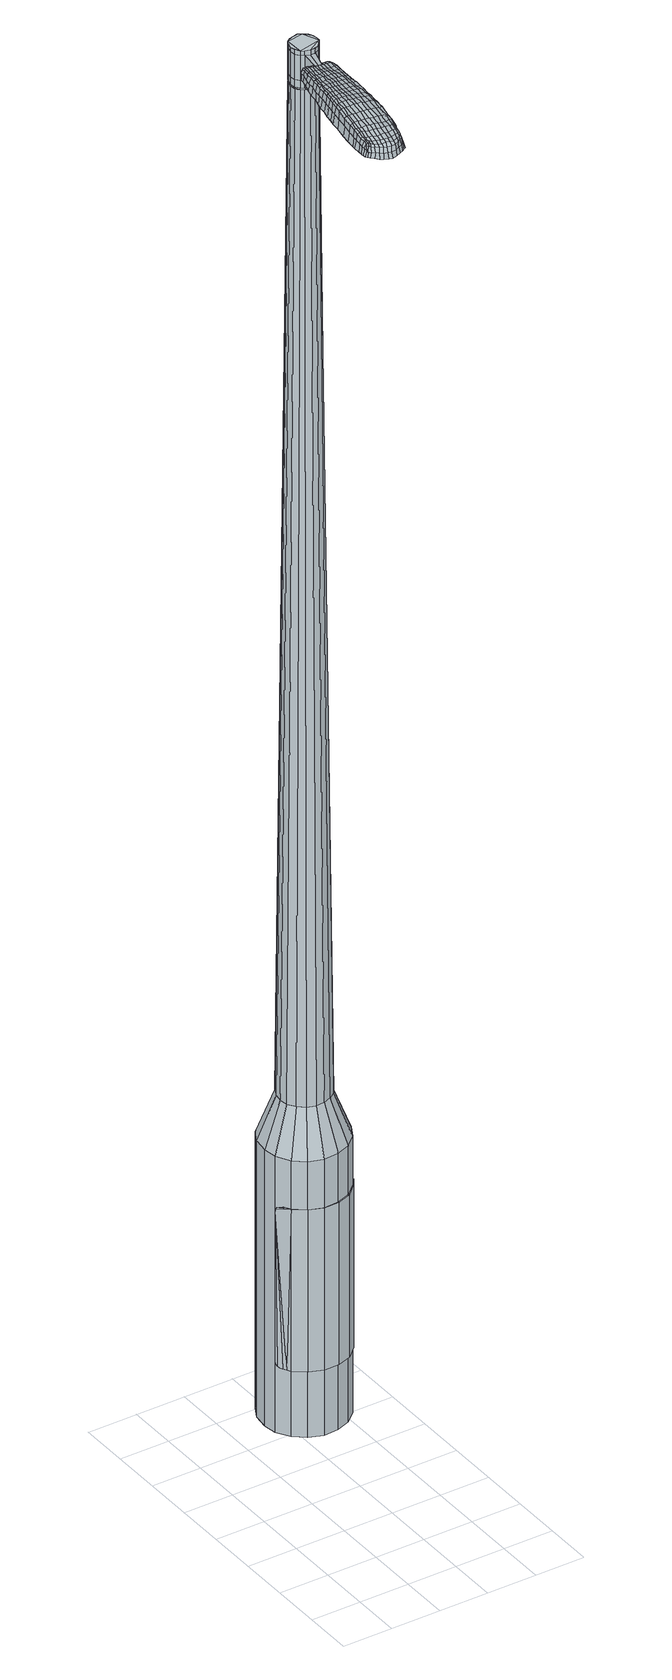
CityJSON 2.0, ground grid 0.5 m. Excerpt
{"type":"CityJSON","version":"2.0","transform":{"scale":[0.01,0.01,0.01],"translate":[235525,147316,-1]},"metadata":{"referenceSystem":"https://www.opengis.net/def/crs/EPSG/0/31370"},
"CityObjects":{
"object1":{"type":"GenericCityObject","attributes":{"cluster":408,"mean_distance_to_centroid":0.198,"new_centroid_x":235526.23,"new_centroid_y":147318.77,"mean_distance_to_camera":10.6,"H1":10.44,"H2":10.41,"Z_final":111.64,"cluster2":-1,"proj_x":235520.63,"proj_y":147317.89,"id_line":52565,"bearing_l":171.08,"distance":5.67,"orientation":"left","G_obj":261.08},"geometry":[{"type":"MultiSurface","lod":"2","boundaries":[[[0,1,2,3]],[[1,4,5,2]],[[4,6,7,5]],[[6,8,9,7]],[[8,10,11,9]],[[10,12,13,11]],[[12,14,15,13]],[[14,16,17,15]],[[16,18,19,17]],[[18,20,21,19]],[[20,22,23,21]],[[22,24,25,23]],[[24,26,27,25]],[[26,28,29,27]],[[28,30,31,29]],[[30,32,33,31]],[[32,34,35,33]],[[34,0,3,35]],[[36,37,38,39]],[[38,40,41,42]],[[41,43,42]],[[42,44,45,46]],[[45,47,46]],[[46,48,49,50]],[[49,51,50]],[[42,46,50,38]],[[50,52,39,38]],[[53,36,39]],[[2,5,7,35]],[[7,9,11,15]],[[11,13,15]],[[15,17,19,23]],[[19,21,23]],[[23,25,27,31]],[[27,29,31]],[[15,23,31,7]],[[31,33,35,7]],[[3,2,35]],[[1,0,54,55]],[[0,34,56,54]],[[34,32,57,56]],[[32,30,58,57]],[[30,28,59,58]],[[28,26,60,59]],[[26,24,61,60]],[[24,22,62,61]],[[22,20,63,62]],[[20,18,64,63]],[[18,16,65,64]],[[16,14,66,65]],[[14,12,67,66]],[[12,10,68,67]],[[10,8,69,68]],[[8,6,70,69]],[[6,4,71,70]],[[4,1,55,71]],[[55,54,72,73]],[[54,56,74,72]],[[56,57,75,74]],[[57,58,76,75]],[[58,59,77,76]],[[59,60,78,77]],[[60,61,79,78]],[[61,62,80,79]],[[62,63,81,80]],[[63,64,82,81]],[[64,65,83,82]],[[65,66,84,83]],[[66,67,85,84]],[[67,68,86,85]],[[68,69,87,86]],[[69,70,88,87]],[[70,71,89,88]],[[71,55,73,89]],[[90,91,92,93]],[[94,95,91,90]],[[75,96,95,94]],[[76,97,96,75]],[[98,99,97,76]],[[78,100,99,98]],[[79,101,100,78]],[[80,102,101,79]],[[81,103,102,80]],[[104,105,103,81]],[[83,106,105,104]],[[107,108,106,83]],[[109,110,108,107]],[[111,112,110,109]],[[113,114,112,111]],[[115,116,114,113]],[[117,118,116,115]],[[93,92,118,117]],[[119,120,121,122]],[[123,119,122,124]],[[125,123,124,126]],[[127,125,126,128]],[[129,127,128,130]],[[131,129,130,132]],[[133,131,132,134]],[[135,133,134,136]],[[137,135,136,138]],[[139,137,138,140]],[[141,139,140,142]],[[143,141,142,144]],[[145,143,144,146]],[[147,145,146,148]],[[149,147,148,150]],[[151,149,150,152]],[[73,72,90,93]],[[72,74,94,90]],[[74,75,94]],[[77,98,76]],[[77,78,98]],[[82,104,81]],[[82,83,104]],[[84,107,83]],[[84,85,109,107]],[[85,86,111,109]],[[86,87,113,111]],[[87,88,115,113]],[[88,89,117,115]],[[89,73,93,117]],[[153,154,92,91]],[[154,155,118,92]],[[155,156,116,118]],[[156,157,114,116]],[[157,158,112,114]],[[158,159,110,112]],[[159,160,108,110]],[[160,106,108]],[[161,105,106]],[[161,103,105]],[[162,99,100]],[[162,97,99]],[[163,95,96]],[[163,153,91,95]],[[39,52,151,164]],[[154,153,165,152]],[[53,39,164,120]],[[153,163,121,165]],[[36,53,120,119]],[[163,96,122,121]],[[37,36,119,123]],[[96,97,124,122]],[[38,37,123,125]],[[97,162,126,124]],[[40,38,125,127]],[[162,100,128,126]],[[41,40,127,129]],[[100,101,130,128]],[[43,41,129,131]],[[101,102,132,130]],[[42,43,131,133]],[[102,103,134,132]],[[44,42,133,135]],[[103,161,136,134]],[[45,44,135,137]],[[161,106,138,136]],[[47,45,137,139]],[[106,160,140,138]],[[46,47,139,141]],[[160,159,142,140]],[[48,46,141,143]],[[159,158,144,142]],[[49,48,143,145]],[[158,157,146,144]],[[51,49,145,147]],[[157,156,148,146]],[[50,51,147,149]],[[156,155,150,148]],[[52,50,149,151]],[[155,154,152,150]],[[151,152,166,167]],[[152,165,168,166]],[[165,121,169,168]],[[121,120,170,169]],[[120,164,171,170]],[[164,151,167,171]],[[172,173,174,175]],[[176,172,175,177]],[[172,176,178,179]],[[173,172,179,180]],[[181,182,183,184]],[[185,181,184,186]],[[181,185,187,188]],[[182,181,188,189]],[[190,191,192,193]],[[194,190,193,195]],[[190,194,196,197]],[[191,190,197,198]],[[199,200,201,202]],[[203,199,202,204]],[[199,203,205,206]],[[200,199,206,207]],[[208,209,210,211]],[[212,208,211,213]],[[208,212,214,215]],[[209,208,215,216]],[[217,218,219,220]],[[221,217,220,222]],[[217,221,223,224]],[[218,217,224,225]],[[226,227,228,229]],[[218,226,229,219]],[[226,218,225,230]],[[227,226,230,231]],[[232,233,234,235]],[[227,232,235,228]],[[232,227,231,236]],[[233,232,236,237]],[[238,176,177,239]],[[233,238,239,234]],[[238,233,237,240]],[[176,238,240,178]],[[241,242,243,244]],[[245,241,244,246]],[[241,245,247,248]],[[242,241,248,249]],[[250,251,252,253]],[[242,250,253,243]],[[250,242,249,254]],[[251,250,254,255]],[[256,257,258,259]],[[251,256,259,252]],[[256,251,255,260]],[[257,256,260,261]],[[262,263,264,265]],[[257,262,265,258]],[[262,257,261,266]],[[263,262,266,267]],[[268,173,180,269]],[[263,268,269,264]],[[268,263,267,270]],[[173,268,270,174]],[[271,272,273,274]],[[275,271,274,276]],[[271,275,277,278]],[[272,271,278,279]],[[280,281,282,283]],[[272,280,283,273]],[[280,272,279,284]],[[281,280,284,285]],[[286,287,288,289]],[[281,286,289,282]],[[286,281,285,290]],[[287,286,290,291]],[[292,185,186,293]],[[287,292,293,288]],[[292,287,291,294]],[[185,292,294,187]],[[295,296,297,298]],[[299,295,298,300]],[[295,299,301,302]],[[296,295,302,303]],[[304,305,306,307]],[[296,304,307,297]],[[304,296,303,308]],[[305,304,308,309]],[[310,311,312,313]],[[305,310,313,306]],[[310,305,309,314]],[[311,310,314,315]],[[316,317,318,319]],[[311,316,319,312]],[[316,311,315,320]],[[317,316,320,321]],[[322,182,189,323]],[[317,322,323,318]],[[322,317,321,324]],[[182,322,324,183]],[[325,211,210,326]],[[327,325,326,328]],[[325,327,329,330]],[[211,325,330,213]],[[331,327,328,332]],[[333,331,332,334]],[[331,333,335,336]],[[327,331,336,329]],[[337,333,334,338]],[[339,337,338,340]],[[337,339,341,342]],[[333,337,342,335]],[[343,339,340,344]],[[345,343,344,346]],[[343,345,347,348]],[[339,343,348,341]],[[349,345,346,350]],[[200,349,350,201]],[[349,200,207,351]],[[345,349,351,347]],[[352,353,198,197]],[[354,352,197,196]],[[352,354,355,356]],[[353,352,356,357]],[[358,359,357,356]],[[360,358,356,355]],[[358,360,361,362]],[[359,358,362,363]],[[364,365,363,362]],[[366,364,362,361]],[[364,366,367,368]],[[365,364,368,369]],[[370,371,369,368]],[[372,370,368,367]],[[370,372,205,203]],[[371,370,203,204]],[[373,374,375,376]],[[275,373,376,277]],[[373,275,276,377]],[[374,373,377,378]],[[379,194,195,380]],[[374,379,380,375]],[[379,374,378,381]],[[194,379,381,196]],[[382,383,384,385]],[[221,382,385,223]],[[382,221,222,386]],[[383,382,386,387]],[[388,389,390,391]],[[383,388,391,384]],[[388,383,387,392]],[[389,388,392,393]],[[394,191,198,395]],[[389,394,395,390]],[[394,389,393,396]],[[191,394,396,192]],[[397,398,399,400]],[[179,397,400,180]],[[397,179,178,401]],[[398,397,401,402]],[[403,404,405,406]],[[398,403,406,399]],[[403,398,402,407]],[[404,403,407,408]],[[409,202,201,410]],[[404,409,410,405]],[[409,404,408,411]],[[202,409,411,204]],[[412,413,414,415]],[[184,412,415,186]],[[412,184,183,416]],[[413,412,416,417]],[[418,206,205,419]],[[413,418,419,414]],[[418,413,417,420]],[[206,418,420,207]],[[421,422,423,424]],[[299,421,424,301]],[[421,299,300,425]],[[422,421,425,426]],[[427,212,213,428]],[[422,427,428,423]],[[427,422,426,429]],[[212,427,429,214]],[[430,431,432,433]],[[245,430,433,247]],[[430,245,246,434]],[[431,430,434,435]],[[436,437,438,439]],[[431,436,439,432]],[[436,431,435,440]],[[437,436,440,441]],[[442,209,216,443]],[[437,442,443,438]],[[442,437,441,444]],[[209,442,444,210]],[[445,446,435,434]],[[244,445,434,246]],[[445,244,243,447]],[[446,445,447,448]],[[449,450,441,440]],[[446,449,440,435]],[[449,446,448,451]],[[450,449,451,452]],[[453,326,210,444]],[[450,453,444,441]],[[453,450,452,454]],[[326,453,454,328]],[[455,456,457,458]],[[302,455,458,303]],[[455,302,301,424]],[[456,455,424,423]],[[459,330,329,460]],[[456,459,460,457]],[[459,456,423,428]],[[330,459,428,213]],[[461,462,448,447]],[[253,461,447,243]],[[461,253,252,463]],[[462,461,463,464]],[[465,466,452,451]],[[462,465,451,448]],[[465,462,464,467]],[[466,465,467,468]],[[469,332,328,454]],[[466,469,454,452]],[[469,466,468,470]],[[332,469,470,334]],[[471,472,473,474]],[[308,471,474,309]],[[471,308,303,458]],[[472,471,458,457]],[[475,336,335,476]],[[472,475,476,473]],[[475,472,457,460]],[[336,475,460,329]],[[477,478,464,463]],[[259,477,463,252]],[[477,259,258,479]],[[478,477,479,480]],[[481,482,468,467]],[[478,481,467,464]],[[481,478,480,483]],[[482,481,483,484]],[[485,338,334,470]],[[482,485,470,468]],[[485,482,484,486]],[[338,485,486,340]],[[487,488,489,490]],[[314,487,490,315]],[[487,314,309,474]],[[488,487,474,473]],[[491,342,341,492]],[[488,491,492,489]],[[491,488,473,476]],[[342,491,476,335]],[[493,494,480,479]],[[265,493,479,258]],[[493,265,264,495]],[[494,493,495,496]],[[497,498,484,483]],[[494,497,483,480]],[[497,494,496,499]],[[498,497,499,500]],[[501,344,340,486]],[[498,501,486,484]],[[501,498,500,502]],[[344,501,502,346]],[[503,504,505,506]],[[320,503,506,321]],[[503,320,315,490]],[[504,503,490,489]],[[507,348,347,508]],[[504,507,508,505]],[[507,504,489,492]],[[348,507,492,341]],[[509,510,496,495]],[[269,509,495,264]],[[509,269,180,400]],[[510,509,400,399]],[[511,512,500,499]],[[510,511,499,496]],[[511,510,399,406]],[[512,511,406,405]],[[513,350,346,502]],[[512,513,502,500]],[[513,512,405,410]],[[350,513,410,201]],[[514,515,417,416]],[[324,514,416,183]],[[514,324,321,506]],[[515,514,506,505]],[[516,351,207,420]],[[515,516,420,417]],[[516,515,505,508]],[[351,516,508,347]],[[517,518,378,377]],[[274,517,377,276]],[[517,274,273,519]],[[518,517,519,520]],[[521,354,196,381]],[[518,521,381,378]],[[521,518,520,522]],[[354,521,522,355]],[[523,524,525,526]],[[224,523,526,225]],[[523,224,223,385]],[[524,523,385,384]],[[527,528,529,530]],[[524,527,530,525]],[[527,524,384,391]],[[528,527,391,390]],[[531,353,357,532]],[[528,531,532,529]],[[531,528,390,395]],[[353,531,395,198]],[[533,534,520,519]],[[283,533,519,273]],[[533,283,282,535]],[[534,533,535,536]],[[537,360,355,522]],[[534,537,522,520]],[[537,534,536,538]],[[360,537,538,361]],[[539,540,541,542]],[[230,539,542,231]],[[539,230,225,526]],[[540,539,526,525]],[[543,544,545,546]],[[540,543,546,541]],[[543,540,525,530]],[[544,543,530,529]],[[547,359,363,548]],[[544,547,548,545]],[[547,544,529,532]],[[359,547,532,357]],[[549,550,536,535]],[[289,549,535,282]],[[549,289,288,551]],[[550,549,551,552]],[[553,366,361,538]],[[550,553,538,536]],[[553,550,552,554]],[[366,553,554,367]],[[555,556,557,558]],[[236,555,558,237]],[[555,236,231,542]],[[556,555,542,541]],[[559,560,561,562]],[[556,559,562,557]],[[559,556,541,546]],[[560,559,546,545]],[[563,365,369,564]],[[560,563,564,561]],[[563,560,545,548]],[[365,563,548,363]],[[565,566,552,551]],[[293,565,551,288]],[[565,293,186,415]],[[566,565,415,414]],[[567,372,367,554]],[[566,567,554,552]],[[567,566,414,419]],[[372,567,419,205]],[[568,569,402,401]],[[240,568,401,178]],[[568,240,237,558]],[[569,568,558,557]],[[570,571,408,407]],[[569,570,407,402]],[[570,569,557,562]],[[571,570,562,561]],[[572,371,204,411]],[[571,572,411,408]],[[572,571,561,564]],[[371,572,564,369]],[[573,574,575,576]],[[576,575,577,578]],[[579,577,575,580]],[[580,575,574,581]],[[582,583,584,585]],[[585,584,586,587]],[[588,586,584,589]],[[589,584,583,590]],[[591,592,593,594]],[[594,593,595,596]],[[597,595,593,598]],[[598,593,592,599]],[[600,601,602,603]],[[603,602,604,605]],[[606,604,602,607]],[[607,602,601,608]],[[609,610,611,612]],[[612,611,613,614]],[[615,613,611,616]],[[616,611,610,617]],[[618,619,620,621]],[[621,620,622,623]],[[624,622,620,625]],[[625,620,619,626]],[[627,628,629,630]],[[630,629,619,618]],[[626,619,629,631]],[[631,629,628,632]],[[633,634,635,636]],[[636,635,628,627]],[[632,628,635,637]],[[637,635,634,638]],[[578,577,639,640]],[[640,639,634,633]],[[638,634,639,641]],[[641,639,577,579]],[[642,643,644,645]],[[645,644,646,647]],[[648,646,644,649]],[[649,644,643,650]],[[651,652,653,654]],[[654,653,643,642]],[[650,643,653,655]],[[655,653,652,656]],[[657,658,659,660]],[[660,659,652,651]],[[656,652,659,661]],[[661,659,658,662]],[[663,664,665,666]],[[666,665,658,657]],[[662,658,665,667]],[[667,665,664,668]],[[581,574,669,670]],[[670,669,664,663]],[[668,664,669,671]],[[671,669,574,573]],[[672,673,674,675]],[[675,674,676,677]],[[678,676,674,679]],[[679,674,673,680]],[[681,682,683,684]],[[684,683,673,672]],[[680,673,683,685]],[[685,683,682,686]],[[687,688,689,690]],[[690,689,682,681]],[[686,682,689,691]],[[691,689,688,692]],[[587,586,693,694]],[[694,693,688,687]],[[692,688,693,695]],[[695,693,586,588]],[[696,697,698,699]],[[699,698,700,701]],[[702,700,698,703]],[[703,698,697,704]],[[705,706,707,708]],[[708,707,697,696]],[[704,697,707,709]],[[709,707,706,710]],[[711,712,713,714]],[[714,713,706,705]],[[710,706,713,715]],[[715,713,712,716]],[[717,718,719,720]],[[720,719,712,711]],[[716,712,719,721]],[[721,719,718,722]],[[590,583,723,724]],[[724,723,718,717]],[[722,718,723,725]],[[725,723,583,582]],[[609,612,726,727]],[[727,726,728,729]],[[730,728,726,731]],[[731,726,612,614]],[[729,728,732,733]],[[733,732,734,735]],[[736,734,732,737]],[[737,732,728,730]],[[735,734,738,739]],[[739,738,740,741]],[[742,740,738,743]],[[743,738,734,736]],[[741,740,744,745]],[[745,744,746,747]],[[748,746,744,749]],[[749,744,740,742]],[[747,746,750,751]],[[751,750,601,600]],[[608,601,750,752]],[[752,750,746,748]],[[599,753,754,598]],[[598,754,755,597]],[[756,755,754,757]],[[757,754,753,758]],[[758,759,760,757]],[[757,760,761,756]],[[762,761,760,763]],[[763,760,759,764]],[[764,765,766,763]],[[763,766,767,762]],[[768,767,766,769]],[[769,766,765,770]],[[770,771,772,769]],[[769,772,773,768]],[[606,773,772,604]],[[604,772,771,605]],[[774,775,776,777]],[[777,776,676,678]],[[677,676,776,778]],[[778,776,775,779]],[[596,595,780,781]],[[781,780,775,774]],[[779,775,780,782]],[[782,780,595,597]],[[783,784,785,786]],[[786,785,622,624]],[[623,622,785,787]],[[787,785,784,788]],[[789,790,791,792]],[[792,791,784,783]],[[788,784,791,793]],[[793,791,790,794]],[[599,592,795,796]],[[796,795,790,789]],[[794,790,795,797]],[[797,795,592,591]],[[798,799,800,801]],[[801,800,580,581]],[[579,580,800,802]],[[802,800,799,803]],[[804,805,806,807]],[[807,806,799,798]],[[803,799,806,808]],[[808,806,805,809]],[[600,603,810,811]],[[811,810,805,804]],[[809,805,810,812]],[[812,810,603,605]],[[813,814,815,816]],[[816,815,585,587]],[[582,585,815,817]],[[817,815,814,818]],[[606,607,819,820]],[[820,819,814,813]],[[818,814,819,821]],[[821,819,607,608]],[[822,823,824,825]],[[825,824,700,702]],[[701,700,824,826]],[[826,824,823,827]],[[614,613,828,829]],[[829,828,823,822]],[[827,823,828,830]],[[830,828,613,615]],[[831,832,833,834]],[[834,833,646,648]],[[647,646,833,835]],[[835,833,832,836]],[[837,838,839,840]],[[840,839,832,831]],[[836,832,839,841]],[[841,839,838,842]],[[617,610,843,844]],[[844,843,838,837]],[[842,838,843,845]],[[845,843,610,609]],[[836,846,847,835]],[[835,847,645,647]],[[642,645,847,848]],[[847,846,848]],[[842,849,850,841]],[[841,850,846,836]],[[848,846,850,851]],[[851,850,849,852]],[[609,727,853,845]],[[845,853,849,842]],[[852,849,853,854]],[[854,853,727,729]],[[855,856,857,858]],[[858,857,703,704]],[[702,703,857,825]],[[825,857,856,822]],[[730,731,859,860]],[[860,859,856,855]],[[822,856,859,829]],[[829,859,731,614]],[[861,862,848]],[[848,862,654,642]],[[651,654,862,863]],[[863,862,861,864]],[[852,865,866,851]],[[851,866,861,848]],[[864,861,866,867]],[[867,866,865,868]],[[729,733,869,854]],[[854,869,865,852]],[[868,865,869,870]],[[870,869,733,735]],[[871,872,873,874]],[[874,873,709,710]],[[704,709,873,858]],[[858,873,872,855]],[[736,737,875,876]],[[876,875,872,871]],[[855,872,875,860]],[[860,875,737,730]],[[864,877,878,863]],[[863,878,660,651]],[[657,660,878,879]],[[879,878,877,880]],[[868,881,882,867]],[[867,882,877,864]],[[880,877,882,883]],[[883,882,881,884]],[[735,739,885,870]],[[870,885,881,868]],[[884,881,885,886]],[[886,885,739,741]],[[887,888,889,890]],[[890,889,715,716]],[[710,715,889,874]],[[874,889,888,871]],[[742,743,891,892]],[[892,891,888,887]],[[871,888,891,876]],[[876,891,743,736]],[[880,893,894,879]],[[879,894,666,657]],[[663,666,894,895]],[[895,894,893,896]],[[884,897,898,883]],[[883,898,893,880]],[[896,893,898,899]],[[899,898,897,900]],[[741,745,901,886]],[[886,901,897,884]],[[900,897,901,902]],[[902,901,745,747]],[[903,904,905,906]],[[906,905,721,722]],[[716,721,905,890]],[[890,905,904,887]],[[748,749,907,908]],[[908,907,904,903]],[[887,904,907,892]],[[892,907,749,742]],[[896,909,910,895]],[[895,910,670,663]],[[581,670,910,801]],[[801,910,909,798]],[[900,911,912,899]],[[899,912,909,896]],[[798,909,912,807]],[[807,912,911,804]],[[747,751,913,902]],[[902,913,911,900]],[[804,911,913,811]],[[811,913,751,600]],[[818,914,915,817]],[[817,915,725,582]],[[722,725,915,906]],[[906,915,914,903]],[[608,752,916,821]],[[821,916,914,818]],[[903,914,916,908]],[[908,916,752,748]],[[779,917,918,778]],[[778,918,675,677]],[[672,675,918,919]],[[919,918,917,920]],[[597,755,921,782]],[[782,921,917,779]],[[920,917,921,922]],[[922,921,755,756]],[[923,924,925,926]],[[926,925,625,626]],[[624,625,925,786]],[[786,925,924,783]],[[927,928,929,930]],[[930,929,924,923]],[[783,924,929,792]],[[792,929,928,789]],[[758,753,931,932]],[[932,931,928,927]],[[789,928,931,796]],[[796,931,753,599]],[[920,933,934,919]],[[919,934,684,672]],[[681,684,934,935]],[[935,934,933,936]],[[756,761,937,922]],[[922,937,933,920]],[[936,933,937,938]],[[938,937,761,762]],[[939,940,941,942]],[[942,941,631,632]],[[626,631,941,926]],[[926,941,940,923]],[[943,944,945,946]],[[946,945,940,939]],[[923,940,945,930]],[[930,945,944,927]],[[764,759,947,948]],[[948,947,944,943]],[[927,944,947,932]],[[932,947,759,758]],[[936,949,950,935]],[[935,950,690,681]],[[687,690,950,951]],[[951,950,949,952]],[[762,767,953,938]],[[938,953,949,936]],[[952,949,953,954]],[[954,953,767,768]],[[955,956,957,958]],[[958,957,637,638]],[[632,637,957,942]],[[942,957,956,939]],[[959,960,961,962]],[[962,961,956,955]],[[939,956,961,946]],[[946,961,960,943]],[[770,765,963,964]],[[964,963,960,959]],[[943,960,963,948]],[[948,963,765,764]],[[952,965,966,951]],[[951,966,694,687]],[[587,694,966,816]],[[816,966,965,813]],[[768,773,967,954]],[[954,967,965,952]],[[813,965,967,820]],[[820,967,773,606]],[[803,968,969,802]],[[802,969,641,579]],[[638,641,969,958]],[[958,969,968,955]],[[809,970,971,808]],[[808,971,968,803]],[[955,968,971,962]],[[962,971,970,959]],[[605,771,972,812]],[[812,972,970,809]],[[959,970,972,964]],[[964,972,771,770]],[[573,576,175,174]],[[576,578,177,175]],[[588,589,188,187]],[[589,590,189,188]],[[591,594,193,192]],[[594,596,195,193]],[[615,616,215,214]],[[616,617,216,215]],[[618,621,220,219]],[[621,623,222,220]],[[627,630,229,228]],[[630,618,219,229]],[[633,636,235,234]],[[636,627,228,235]],[[578,640,239,177]],[[640,633,234,239]],[[648,649,248,247]],[[649,650,249,248]],[[650,655,254,249]],[[655,656,255,254]],[[656,661,260,255]],[[661,662,261,260]],[[662,667,266,261]],[[667,668,267,266]],[[668,671,270,267]],[[671,573,174,270]],[[678,679,278,277]],[[679,680,279,278]],[[680,685,284,279]],[[685,686,285,284]],[[686,691,290,285]],[[691,692,291,290]],[[692,695,294,291]],[[695,588,187,294]],[[696,699,298,297]],[[699,701,300,298]],[[705,708,307,306]],[[708,696,297,307]],[[711,714,313,312]],[[714,705,306,313]],[[717,720,319,318]],[[720,711,312,319]],[[590,724,323,189]],[[724,717,318,323]],[[774,777,376,375]],[[777,678,277,376]],[[596,781,380,195]],[[781,774,375,380]],[[623,787,386,222]],[[787,788,387,386]],[[788,793,392,387]],[[793,794,393,392]],[[794,797,396,393]],[[797,591,192,396]],[[701,826,425,300]],[[826,827,426,425]],[[827,830,429,426]],[[830,615,214,429]],[[831,834,433,432]],[[834,648,247,433]],[[837,840,439,438]],[[840,831,432,439]],[[617,844,443,216]],[[844,837,438,443]],[[973,974,975,976]],[[977,978,976,975]],[[979,980,981,982]],[[983,984,985,986]],[[974,987,988,975]],[[989,977,975,988]],[[990,979,982,991]],[[992,993,984,983]],[[987,994,995,988]],[[995,996,989,988]],[[997,990,991,998]],[[999,993,992,1000]],[[994,1001,1002,995]],[[1002,1003,996,995]],[[1004,997,998,1005]],[[1006,999,1000,1007]],[[1008,1009,1010,1011]],[[1012,1013,1009,1008]],[[1012,1014,1015,1013]],[[1014,1016,1017,1015]],[[1018,1019,1020,1021]],[[1022,1023,1019,1018]],[[1024,1025,1023,1022]],[[1026,1027,1025,1024]],[[1021,1010,1009,1018]],[[1018,1009,1013,1022]],[[1013,1015,1024,1022]],[[1015,1017,1026,1024]],[[982,981,978,977]],[[991,982,977,989]],[[996,998,991,989]],[[1003,1005,998,996]],[[983,986,980,979]],[[992,983,979,990]],[[1000,992,990,997]],[[1007,1000,997,1004]],[[984,1008,1011,985]],[[993,1012,1008,984]],[[1014,1012,993,999]],[[1016,1014,999,1006]],[[1028,1029,1030,1031]],[[1030,1032,1033,1034]],[[1030,1034,1035,1036]],[[1030,1036,1031]],[[1037,1028,1031,1038]],[[1039,1038,1031,1040]],[[1041,1040,1031]],[[1042,1030,1029,1043]],[[1044,1042,1043,1045]],[[1046,1044,1045,1047]],[[1048,1046,1047,1049]],[[1050,1048,1049,1051]],[[1051,1052,1053,1054]],[[1051,1054,1055,1056]],[[1051,1056,1057,1058]],[[1057,1059,1060,1061]],[[1057,1061,1062,1063]],[[1057,1063,1058]],[[1051,1058,1050]],[[1064,1065,1029,1028]],[[1066,1067,1032,1030]],[[1068,1069,1041,1031]],[[1065,1070,1043,1029]],[[1071,1066,1030,1042]],[[1070,1072,1045,1043]],[[1073,1071,1042,1044]],[[1072,1074,1047,1045]],[[1075,1073,1044,1046]],[[1074,1076,1049,1047]],[[1077,1075,1046,1048]],[[1076,1078,1051,1049]],[[1079,1077,1048,1050]],[[1078,1080,1052,1051]],[[1081,1082,1059,1057]],[[1083,1079,1050,1058]],[[1053,1052,1080,1084]],[[1054,1053,1084,1085]],[[1055,1054,1085,1086]],[[1056,1055,1086,1087]],[[1057,1056,1087,1081]],[[1088,1064,1028,1037]],[[1089,1088,1037,1038]],[[1090,1089,1038,1039]],[[1091,1090,1039,1040]],[[1069,1091,1040,1041]],[[1033,1032,1067,1092]],[[1060,1059,1082,1093]],[[1034,1033,1092,1094]],[[1035,1034,1094,1095]],[[1036,1035,1095,1096]],[[1031,1036,1096,1068]],[[1061,1060,1093,1097]],[[1062,1061,1097,1098]],[[1063,1062,1098,1099]],[[1058,1063,1099,1083]]]}]}
},
"vertices":[
[118,233,384],[104,238,384],[104,238,96],[118,233,96],[93,247,384],[93,247,96],[85,260,384],[85,260,96],[83,274,384],[83,274,96],[85,289,384],[85,289,96],[92,302,384],[92,302,96],[103,312,384],[103,312,96],[117,317,384],[117,317,96],[131,317,384],[131,317,96],[145,312,384],[145,312,96],[157,303,384],[157,303,96],[164,291,384],[164,291,96],[167,276,384],[167,276,96],[165,262,384],[165,262,96],[158,249,384],[158,249,96],[147,239,384],[147,239,96],[133,234,384],[133,234,96],[132,264,1524],[135,267,1524],[138,271,1524],[123,262,1524],[138,276,1524],[137,280,1524],[131,287,1524],[135,284,1524],[127,289,1524],[122,288,1524],[114,284,1524],[118,287,1524],[112,280,1524],[111,275,1524],[115,266,1524],[112,270,1524],[118,264,1524],[128,262,1524],[121,250,429],[113,253,429],[130,251,429],[138,254,429],[145,259,429],[149,267,429],[150,276,429],[148,284,429],[144,292,429],[137,297,429],[129,300,429],[120,300,429],[112,297,429],[105,291,429],[101,283,429],[100,275,429],[101,266,429],[106,259,429],[123,262,1483],[118,264,1483],[128,262,1483],[132,264,1483],[135,267,1483],[138,271,1483],[138,276,1483],[137,280,1483],[135,284,1483],[131,287,1483],[127,289,1483],[122,288,1483],[118,287,1483],[114,284,1483],[112,280,1483],[111,275,1483],[112,270,1483],[115,266,1483],[123,263,1483],[123,263,1485],[119,264,1485],[119,264,1483],[127,263,1483],[127,263,1485],[132,264,1485],[135,267,1485],[137,271,1483],[137,271,1485],[138,276,1485],[137,280,1485],[135,284,1485],[131,287,1485],[127,288,1483],[127,288,1485],[122,288,1485],[118,286,1483],[118,286,1485],[115,283,1483],[115,283,1485],[113,279,1483],[113,279,1485],[112,275,1483],[112,275,1485],[113,271,1483],[113,271,1485],[115,267,1483],[115,267,1485],[132,264,1519],[128,262,1519],[128,262,1493],[132,264,1493],[135,267,1519],[135,267,1493],[138,271,1519],[138,271,1493],[138,276,1519],[138,276,1493],[137,280,1519],[137,280,1493],[135,284,1519],[135,284,1493],[131,287,1519],[131,287,1493],[127,289,1519],[127,289,1493],[122,288,1519],[122,288,1493],[118,287,1519],[118,287,1493],[114,284,1519],[114,284,1493],[112,280,1519],[112,280,1493],[111,275,1519],[111,275,1493],[112,270,1519],[112,270,1493],[115,266,1519],[115,266,1493],[118,264,1519],[118,264,1493],[123,262,1485],[118,264,1485],[115,266,1485],[112,270,1485],[111,275,1485],[112,280,1485],[114,284,1485],[118,287,1485],[127,289,1485],[138,271,1485],[128,262,1485],[123,262,1519],[123,262,1493],[117,244,1513],[117,244,1518],[120,244,1513],[123,243,1513],[123,243,1518],[120,244,1518],[89,173,1519],[91,180,1518],[89,179,1509],[87,172,1510],[88,165,1519],[86,164,1510],[89,166,1526],[91,174,1525],[92,181,1525],[127,167,1519],[128,174,1518],[127,175,1525],[126,168,1525],[126,159,1519],[125,160,1526],[127,157,1510],[128,166,1510],[129,173,1509],[98,97,1519],[95,98,1519],[95,97,1513],[98,96,1513],[103,98,1519],[103,97,1513],[103,99,1524],[99,99,1524],[95,100,1524],[110,171,1530],[111,178,1529],[108,178,1529],[107,171,1530],[109,162,1531],[105,162,1531],[112,161,1530],[114,170,1530],[115,177,1529],[122,250,1512],[120,251,1512],[119,250,1517],[122,249,1517],[125,250,1512],[125,249,1517],[125,249,1506],[122,250,1506],[119,250,1506],[81,115,1519],[81,118,1519],[80,117,1512],[80,114,1512],[82,112,1518],[80,112,1512],[82,113,1522],[83,115,1523],[83,118,1524],[82,123,1519],[82,128,1519],[80,128,1512],[80,122,1512],[83,123,1524],[83,129,1525],[83,134,1519],[84,142,1519],[82,141,1511],[81,133,1511],[84,135,1526],[85,143,1526],[86,153,1519],[84,152,1510],[87,154,1526],[105,246,1513],[103,238,1513],[104,239,1518],[106,246,1517],[106,251,1512],[107,250,1516],[105,250,1506],[104,245,1507],[102,237,1507],[101,231,1514],[100,224,1515],[101,224,1520],[103,231,1519],[100,230,1507],[98,223,1507],[98,216,1515],[97,209,1516],[98,210,1522],[100,217,1521],[97,215,1508],[95,208,1508],[95,202,1517],[94,195,1517],[95,195,1524],[97,202,1523],[93,201,1508],[92,194,1509],[92,187,1518],[94,188,1524],[90,186,1509],[116,108,1519],[117,112,1519],[116,112,1524],[115,109,1523],[116,106,1518],[115,107,1522],[117,105,1512],[118,107,1512],[119,110,1512],[119,116,1519],[120,122,1519],[119,123,1525],[117,117,1524],[120,115,1512],[121,121,1512],[121,128,1519],[123,136,1519],[121,137,1526],[120,129,1526],[122,126,1511],[124,134,1511],[124,147,1519],[123,148,1526],[126,145,1510],[135,241,1513],[134,233,1513],[135,232,1507],[136,240,1507],[135,246,1512],[136,245,1506],[134,246,1516],[134,242,1517],[133,234,1518],[133,226,1514],[132,218,1515],[134,217,1507],[134,225,1507],[132,227,1519],[131,219,1520],[132,211,1515],[131,203,1516],[132,202,1508],[133,209,1508],[131,212,1521],[130,204,1522],[130,196,1517],[130,189,1517],[131,187,1509],[132,195,1508],[129,197,1523],[128,190,1524],[129,181,1518],[130,180,1509],[127,183,1524],[121,244,1519],[119,244,1519],[120,237,1520],[117,237,1520],[123,236,1520],[124,243,1519],[119,229,1522],[116,230,1522],[118,222,1523],[115,222,1523],[121,221,1523],[122,229,1521],[117,214,1524],[114,215,1524],[115,207,1525],[113,208,1525],[119,207,1525],[120,214,1524],[114,200,1526],[111,200,1526],[113,192,1527],[110,193,1527],[117,192,1527],[118,199,1526],[112,185,1528],[109,186,1528],[116,185,1528],[99,102,1527],[96,103,1527],[103,102,1526],[104,107,1527],[100,106,1528],[96,107,1528],[101,113,1529],[97,113,1529],[105,113,1528],[106,120,1530],[102,120,1530],[98,121,1530],[103,127,1531],[100,128,1531],[107,127,1530],[109,136,1531],[105,136,1531],[101,137,1531],[107,149,1531],[103,149,1531],[110,148,1531],[114,104,1518],[112,102,1519],[112,101,1513],[115,103,1513],[114,106,1523],[111,104,1523],[107,100,1519],[108,99,1513],[107,101,1524],[82,110,1518],[83,107,1518],[84,109,1523],[83,111,1523],[81,109,1513],[82,107,1513],[86,104,1519],[88,102,1519],[89,103,1524],[86,106,1523],[85,104,1513],[88,101,1513],[91,99,1519],[92,101,1524],[91,99,1513],[92,174,1528],[94,174,1528],[96,181,1528],[94,181,1527],[91,166,1528],[93,165,1529],[97,173,1529],[100,172,1530],[101,180,1529],[98,180,1528],[95,164,1529],[98,163,1530],[103,172,1530],[105,179,1529],[102,163,1531],[124,169,1528],[122,169,1529],[121,160,1529],[123,160,1528],[125,176,1527],[123,176,1528],[118,170,1529],[117,161,1530],[119,177,1528],[134,248,1512],[132,249,1512],[131,248,1517],[133,247,1517],[135,247,1506],[133,248,1506],[129,249,1512],[128,248,1517],[129,248,1506],[108,253,1512],[109,252,1512],[108,252,1506],[107,252,1506],[108,251,1517],[110,251,1517],[112,252,1512],[114,252,1512],[114,251,1506],[111,251,1506],[112,251,1517],[114,250,1517],[117,251,1512],[117,250,1506],[117,250,1517],[107,246,1519],[109,246,1519],[106,239,1520],[107,239,1520],[111,246,1519],[114,245,1519],[110,238,1520],[112,238,1520],[116,245,1519],[115,237,1520],[132,242,1519],[131,242,1519],[130,235,1520],[132,235,1520],[127,243,1519],[126,235,1520],[104,231,1521],[106,231,1521],[103,224,1522],[104,224,1522],[108,231,1521],[111,230,1521],[107,224,1522],[110,223,1523],[114,230,1522],[112,223,1523],[131,227,1521],[129,227,1521],[128,220,1522],[130,220,1522],[125,228,1521],[125,221,1522],[101,217,1523],[103,217,1523],[100,210,1524],[101,209,1524],[105,216,1523],[108,216,1524],[104,209,1525],[107,208,1525],[111,215,1524],[110,208,1525],[129,212,1523],[127,213,1523],[126,205,1524],[128,205,1524],[124,213,1524],[123,206,1525],[98,202,1525],[100,202,1525],[97,195,1526],[99,195,1526],[103,202,1526],[105,201,1526],[101,194,1527],[104,194,1527],[108,201,1526],[107,193,1527],[128,198,1525],[125,198,1525],[124,191,1526],[127,190,1526],[122,199,1526],[121,191,1527],[95,188,1527],[97,188,1527],[100,187,1527],[103,187,1528],[106,186,1528],[126,183,1527],[124,183,1527],[120,184,1528],[114,108,1525],[112,106,1525],[115,111,1526],[113,110,1526],[108,104,1526],[109,108,1527],[84,113,1525],[85,111,1525],[85,115,1526],[84,117,1525],[87,108,1525],[89,106,1526],[90,110,1527],[87,112,1526],[92,104,1526],[93,108,1527],[116,116,1526],[114,115,1527],[117,122,1527],[115,121,1528],[110,114,1528],[111,120,1529],[84,122,1526],[85,120,1527],[86,127,1528],[85,128,1527],[88,118,1527],[90,116,1528],[91,123,1529],[89,125,1528],[94,114,1528],[95,122,1530],[119,129,1528],[116,128,1529],[120,137,1528],[118,136,1529],[112,127,1529],[113,136,1530],[85,134,1528],[87,133,1528],[88,141,1529],[87,142,1528],[89,131,1529],[93,130,1530],[94,139,1530],[91,140,1530],[96,129,1530],[97,138,1531],[122,148,1529],[119,148,1529],[115,148,1530],[89,154,1528],[90,153,1529],[93,152,1530],[96,151,1530],[100,150,1531],[91,179,1509],[92,180,1518],[91,173,1518],[89,172,1509],[89,165,1519],[88,164,1510],[91,165,1525],[93,174,1525],[94,181,1525],[125,176,1525],[126,174,1518],[125,167,1518],[124,169,1525],[124,159,1519],[123,160,1525],[125,157,1510],[126,166,1509],[127,173,1509],[95,99,1513],[95,100,1519],[99,100,1519],[98,99,1513],[102,100,1519],[102,99,1513],[102,101,1524],[99,101,1524],[96,102,1524],[108,178,1528],[111,177,1528],[110,170,1529],[107,171,1529],[108,161,1529],[105,162,1529],[112,161,1529],[113,170,1529],[114,177,1528],[119,248,1516],[119,249,1512],[122,248,1512],[122,247,1516],[125,248,1512],[124,247,1516],[125,247,1506],[122,247,1506],[119,248,1506],[82,117,1512],[83,118,1519],[83,115,1518],[82,114,1512],[83,113,1518],[82,112,1512],[84,113,1522],[85,115,1523],[85,118,1523],[82,127,1512],[84,128,1519],[84,123,1519],[82,122,1512],[85,123,1524],[85,129,1525],[84,141,1511],[86,142,1519],[85,134,1519],[83,133,1511],[86,135,1525],[87,142,1526],[88,153,1519],[86,152,1510],[89,154,1526],[106,238,1518],[105,238,1513],[107,245,1513],[108,245,1517],[108,250,1512],[109,249,1515],[107,249,1506],[105,244,1506],[104,237,1507],[103,224,1520],[102,223,1514],[103,230,1514],[105,231,1519],[102,230,1507],[100,222,1507],[100,209,1522],[99,208,1516],[100,216,1515],[102,216,1521],[99,215,1508],[97,208,1508],[97,195,1523],[95,194,1517],[97,201,1516],[99,202,1522],[95,200,1508],[94,193,1508],[94,187,1517],[96,188,1524],[92,186,1509],[114,113,1523],[116,112,1519],[115,109,1518],[114,110,1523],[114,107,1518],[113,108,1522],[115,106,1512],[116,108,1512],[117,111,1512],[117,123,1525],[118,122,1519],[117,117,1519],[116,118,1524],[118,116,1512],[119,121,1512],[119,137,1526],[121,136,1519],[119,128,1519],[118,129,1525],[121,127,1511],[122,134,1511],[122,147,1519],[121,148,1526],[124,146,1510],[133,232,1507],[132,233,1513],[133,241,1513],[134,240,1506],[133,246,1512],[134,245,1506],[132,245,1515],[132,241,1517],[131,234,1518],[132,217,1507],[130,218,1514],[131,226,1514],[132,225,1507],[130,227,1519],[129,219,1520],[130,202,1508],[129,203,1516],[130,211,1515],[131,210,1508],[129,212,1521],[128,204,1522],[129,187,1508],[128,189,1517],[128,196,1516],[130,195,1508],[127,197,1522],[126,190,1523],[127,182,1517],[128,180,1509],[125,183,1524],[121,243,1518],[118,243,1518],[120,236,1519],[117,236,1519],[123,235,1519],[124,242,1518],[119,229,1520],[116,229,1520],[118,221,1521],[115,222,1521],[121,221,1521],[122,228,1520],[116,214,1523],[114,214,1523],[115,207,1524],[113,207,1524],[118,206,1524],[119,213,1523],[114,199,1525],[111,200,1525],[113,192,1526],[110,192,1526],[116,191,1526],[117,199,1525],[112,185,1527],[109,185,1527],[115,184,1527],[96,104,1526],[99,103,1526],[103,104,1525],[104,107,1526],[100,107,1526],[97,108,1526],[97,114,1528],[101,113,1528],[105,114,1527],[106,120,1528],[102,120,1529],[99,121,1529],[100,128,1530],[103,127,1530],[107,127,1529],[108,136,1530],[104,136,1530],[101,137,1530],[103,149,1530],[106,149,1530],[110,148,1530],[112,103,1513],[111,104,1518],[113,106,1518],[114,105,1512],[112,107,1523],[110,105,1523],[107,102,1519],[107,101,1513],[107,103,1523],[86,110,1523],[85,109,1518],[84,111,1518],[85,112,1523],[83,110,1512],[84,108,1512],[90,105,1523],[89,103,1519],[87,106,1519],[88,107,1523],[86,105,1513],[89,103,1513],[92,101,1519],[93,103,1524],[92,101,1513],[96,180,1527],[95,173,1527],[94,174,1527],[95,181,1526],[92,165,1527],[93,165,1528],[102,179,1528],[100,172,1528],[97,173,1528],[99,180,1527],[96,164,1528],[99,163,1529],[104,171,1529],[105,178,1528],[102,163,1529],[120,160,1528],[121,169,1527],[123,169,1527],[122,160,1527],[124,176,1526],[122,176,1527],[117,169,1528],[116,161,1528],[118,176,1527],[131,246,1516],[132,247,1512],[133,247,1512],[132,246,1516],[134,246,1506],[132,246,1506],[128,247,1512],[128,246,1516],[129,246,1506],[108,250,1506],[109,250,1512],[108,251,1512],[107,250,1506],[109,250,1516],[109,249,1516],[113,249,1506],[114,249,1512],[111,250,1512],[111,249,1506],[112,249,1516],[114,248,1516],[117,249,1512],[116,248,1506],[117,248,1516],[109,245,1518],[108,245,1518],[107,238,1519],[113,244,1518],[111,245,1518],[110,238,1519],[112,237,1519],[116,244,1518],[115,237,1519],[129,234,1519],[130,241,1518],[131,241,1518],[130,234,1519],[127,242,1518],[126,235,1519],[106,231,1520],[105,231,1520],[104,223,1521],[105,223,1521],[111,230,1520],[108,230,1520],[107,223,1521],[110,222,1521],[114,229,1520],[112,222,1521],[128,220,1521],[129,227,1520],[130,227,1520],[129,219,1521],[125,227,1520],[124,220,1521],[103,216,1522],[102,216,1522],[101,209,1523],[102,209,1523],[108,215,1522],[106,216,1522],[104,208,1523],[107,208,1524],[111,215,1523],[110,207,1524],[126,205,1523],[127,212,1522],[128,212,1522],[127,205,1523],[123,213,1522],[122,205,1523],[100,202,1524],[99,202,1524],[98,195,1525],[99,194,1525],[106,201,1525],[103,201,1524],[101,194,1525],[104,193,1526],[108,200,1525],[107,193,1526],[124,190,1525],[125,198,1524],[126,197,1524],[125,190,1525],[121,198,1524],[120,191,1525],[98,187,1526],[96,188,1526],[103,186,1527],[100,187,1526],[106,186,1527],[123,183,1526],[125,183,1526],[119,184,1526],[111,107,1524],[113,109,1524],[114,112,1525],[112,111,1525],[107,105,1525],[108,109,1525],[86,115,1525],[86,112,1524],[85,114,1524],[85,117,1525],[90,111,1526],[90,107,1525],[88,109,1524],[88,113,1525],[93,105,1525],[93,109,1526],[113,116,1526],[115,117,1526],[116,123,1526],[114,122,1527],[109,115,1526],[110,121,1527],[87,127,1527],[87,121,1526],[86,122,1526],[86,128,1526],[92,123,1528],[91,117,1527],[89,119,1526],[89,125,1527],[94,115,1527],[95,122,1528],[115,128,1527],[117,129,1527],[118,137,1527],[117,136,1528],[111,128,1528],[113,136,1529],[89,141,1528],[88,133,1527],[87,134,1527],[88,142,1527],[95,139,1529],[93,130,1529],[90,132,1528],[92,140,1528],[96,129,1529],[98,138,1530],[119,148,1528],[120,148,1528],[115,148,1529],[91,153,1528],[90,154,1528],[97,151,1529],[94,152,1529],[100,150,1530],[107,250,1508],[114,249,1508],[107,217,1509],[100,218,1509],[103,195,1510],[95,197,1510],[97,156,1512],[87,158,1512],[90,176,1511],[99,174,1511],[94,139,1513],[92,125,1514],[83,127,1514],[85,140,1513],[120,248,1508],[115,215,1509],[112,194,1510],[106,155,1512],[109,173,1511],[103,137,1513],[101,124,1514],[127,247,1508],[123,214,1509],[120,193,1510],[115,154,1512],[118,171,1511],[110,123,1514],[112,136,1513],[134,246,1508],[131,213,1509],[129,191,1510],[124,152,1512],[127,170,1511],[118,121,1514],[121,134,1513],[90,112,1514],[91,107,1514],[84,108,1514],[82,113,1514],[99,111,1514],[98,106,1514],[107,109,1514],[105,105,1514],[115,108,1514],[112,104,1514],[93,102,1515],[96,98,1515],[95,99,1515],[89,103,1515],[97,101,1515],[97,98,1515],[102,101,1515],[98,98,1515],[106,100,1515],[99,98,1515],[160,251,334],[158,247,334],[158,247,165],[165,259,171],[160,251,165],[162,254,165],[164,256,166],[165,258,167],[165,259,169],[162,254,334],[164,256,333],[165,258,332],[165,259,331],[165,259,328],[147,237,165],[147,237,334],[133,232,165],[133,232,334],[118,232,165],[118,232,334],[104,237,165],[104,237,334],[92,246,165],[92,246,334],[90,250,334],[88,253,334],[86,255,333],[85,257,332],[84,258,331],[84,259,328],[90,250,165],[84,259,171],[84,258,169],[85,257,167],[86,255,166],[88,253,165],[158,252,334],[156,249,334],[156,249,165],[158,252,165],[163,261,171],[163,261,328],[145,240,334],[145,240,165],[132,235,334],[132,235,165],[118,235,334],[118,235,165],[105,239,334],[105,239,165],[94,248,334],[94,248,165],[92,251,334],[87,260,328],[87,260,171],[92,251,165],[90,254,334],[89,257,333],[88,259,332],[87,260,331],[160,255,334],[161,258,333],[162,259,332],[163,261,331],[160,255,165],[87,260,169],[161,258,166],[162,259,167],[163,261,169],[88,259,167],[89,257,166],[90,254,165]
]}
